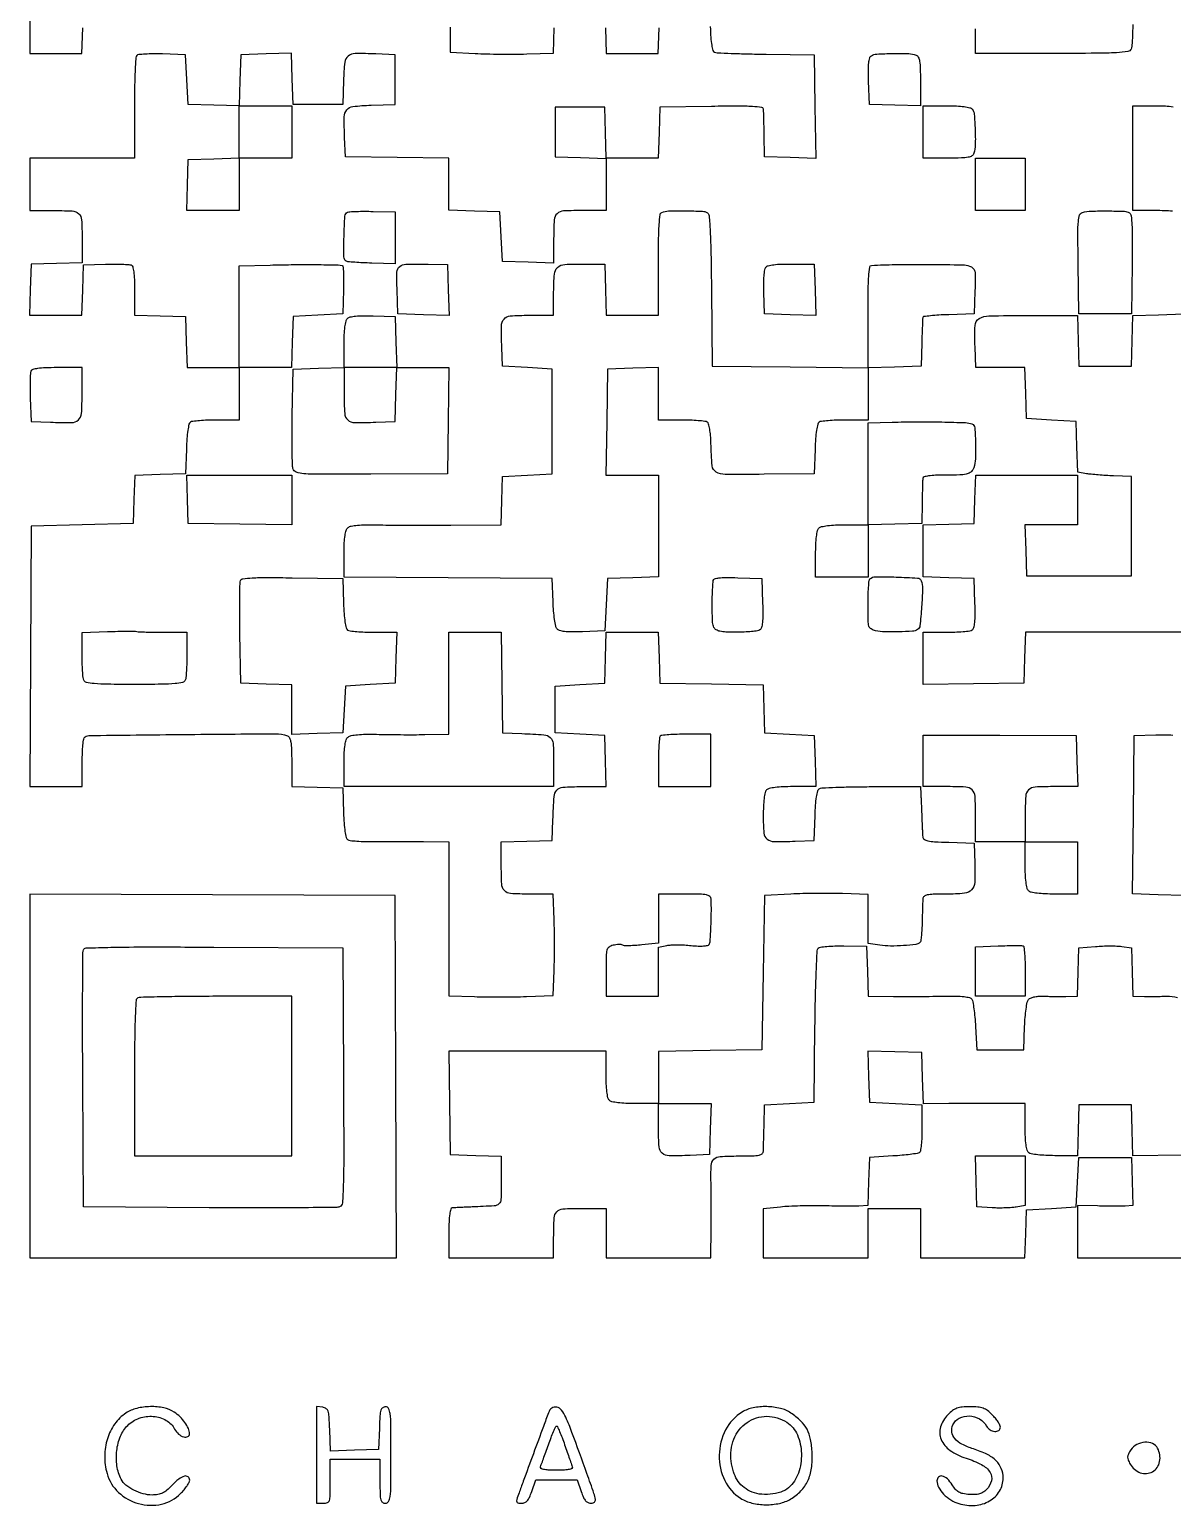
# Model space of a CAD drawing. Extents: x 156 to 936, y 100 to 969.
# Drawn here: x 156 to 570, y 100 to 636 of the extents above; entities that cross this region are included whole.
import ezdxf

# ---------------------------------------------------------------- set-up
doc = ezdxf.new("R2010")
doc.units = 0

msp = doc.modelspace()

# ---------------------------------------------------------------- linework, layer by layer
for points in [[(156, 646), (156, 627), (165.462474, 627), (174.924948, 627), (175.212474, 636.25)], [(364.787526, 636.25), (365.075052, 627), (374.5, 627), (383.924948, 627), (384.212474, 636.25)]]:
    msp.add_lwpolyline(points)
for points in [[(556, 637.474799, -0.007618), (555.955578, 634.55946, -0.009419), (555.821697, 631.846597, -0.008009), (555.630616, 629.581709, -0.066654), (555.393011, 628.581787, -0.273), (554.2442, 627.66906, -0.020733), (550.135087, 627.269618, -0.01238), (542.897163, 627.047441, -0.001482), (526.893011, 627), (499, 627), (499, 635.893011, 0.00673)], [(402.789612, 636.703415, 0.00889), (402.991507, 632.724046, 0.024629), (403.320638, 629.941112, 0.03055), (403.756325, 628.063859, 0.232893), (404.354668, 627.417396, 0.080768), (405.326629, 627.215079, 0.001615), (410.376965, 627.008876, 0.003793), (416.291389, 626.831442, 0.002533), (423.065056, 626.713981), (440.5, 626.5), (440.772204, 607.71218), (441.044409, 588.924361), (431.772204, 589.21218), (422.5, 589.5), (422.349641, 597.5, 0.000874), (422.284784, 600.656909, 0.001166), (422.21418, 603.523669, 0.000814), (422.145443, 605.927708, 0.01199), (422.099641, 606.772065, 0.357542), (421.463151, 607.435163, 0.016529), (418.124071, 607.723228, 0.014053), (412.774857, 607.856438, 0.002826), (403.25, 607.772065), (384.5, 607.5), (384.212474, 598.25), (383.924948, 589), (374.5, 589), (365.075052, 589), (364.787526, 598.25), (364.5, 607.5), (355.5, 607.5), (346.5, 607.5), (346.5, 598.5), (346.5, 589.5), (355.75, 589.212474), (365, 588.924948), (365, 579.462474), (365, 570), (357.081787, 570, 0.011435), (349.597657, 569.828811, 0.175657), (347.251172, 568.85465, 0.195156), (346.198903, 566.642834, 0.014649), (346, 559.855485), (346, 550.924948), (336.75, 551.212474), (327.5, 551.5), (327, 560.5), (326.5, 569.5), (317.25, 569.787526), (308, 570.075052), (308, 579.515461), (308, 588.955869), (289.25, 589.227935), (270.5, 589.5), (270.199088, 596.479083, -0.012477), (270.062458, 604.011209, -0.170867), (270.97509, 606.54849, -0.198326), (273.222155, 607.762911, -0.017722), (279.759315, 608.211203), (288.5, 608.5), (288.5, 617.5), (288.5, 626.5), (281.520917, 626.800912, 0.012477), (273.988791, 626.937542, 0.170867), (271.45151, 626.02491, 0.198326), (270.237089, 623.777845, 0.017722), (269.788797, 617.240685), (269.5, 608.5), (260.5, 608.5), (251.5, 608.5), (251.211984, 617.787023), (250.923969, 627.074046), (241.711984, 626.787023), (232.5, 626.5), (232.211984, 617.212977), (231.923969, 607.925954), (222.711984, 608.212977), (213.5, 608.5), (213, 617.5), (212.5, 626.5), (204.092979, 626.792979, 0.009965), (200.808838, 626.841934, 0.014292), (197.899759, 626.744134, 0.010057), (195.513427, 626.547291, 0.172425), (194.815278, 626.215278, 0.184345), (194.464602, 625.431704, 0.002682), (194.20156, 620.262247, 0.006947), (194.01005, 614.20032, 0.004478), (193.948685, 607.172298), (193.952773, 589), (174.976387, 589), (156, 589), (156, 579.5), (156, 570), (163.918213, 570, -0.011384), (171.397656, 569.829682, -0.174757), (173.745668, 568.860252, -0.195866), (174.79962, 566.658129, -0.014889), (175, 559.930537), (175, 551.075052), (165.75, 550.787526), (156.5, 550.5), (156.212474, 541.25), (155.924948, 532), (165.424948, 532), (174.924948, 532), (175.212474, 541.158635), (175.5, 550.317269), (183.5, 550.504901, -0.005575), (186.655301, 550.543711, -0.007464), (189.517188, 550.504273, -0.005401), (191.904268, 550.409911, -0.074525), (192.75, 550.239278, -0.243964), (193.332839, 549.606523, -0.033086), (193.701915, 547.782361, -0.025131), (193.932604, 545.017145, -0.008245), (194, 540.930537), (194, 532.075052), (203.25, 531.787526), (212.5, 531.5), (212.787526, 522.25), (213.075052, 513), (222.537526, 513), (232, 513), (232, 503.5), (232, 494), (223.75, 493.984687, 0.008591), (220.501991, 493.922842, 0.011595), (217.568616, 493.748365, 0.008743), (215.144238, 493.504907, 0.112618), (214.292098, 493.201688, 0.195149), (213.75425, 492.447011, 0.020215), (213.326695, 490.262875, 0.020298), (212.991711, 487.292364, 0.009786), (212.792098, 483.467001), (212.5, 474.5), (203.288393, 474.212982), (194.076786, 473.925964), (193.788393, 465.212982), (193.5, 456.5), (175, 456), (156.5, 455.5), (156.240208, 408.25), (155.980417, 361), (165.490208, 361), (175, 361), (175.015313, 369.25, -0.008229), (175.074722, 372.493581, -0.011221), (175.241942, 375.413192, -0.008228), (175.474744, 377.828008, -0.114884), (175.765313, 378.645972, -0.252456), (177.382126, 379.542137, -0.000391), (211.747753, 379.912015, -0.000873), (245.025423, 380.186072, -0.093495), (249.448471, 379.3814, -0.196438), (250.227394, 378.649413, -0.066548), (250.68939, 377.132384, -0.033811), (250.936533, 374.542006, -0.006881), (251, 369.930537), (251, 361.075052), (260.25, 360.787526), (269.5, 360.5), (269.792098, 351.532999, 0.009858), (269.991754, 347.71747, 0.020103), (270.327592, 344.736728, 0.019888), (270.755925, 342.535291, 0.190822), (271.292098, 341.766591, 0.119292), (272.152746, 341.455183, 0.008999), (274.642054, 341.226232, 0.012014), (277.656184, 341.076334, 0.008841), (281, 341.049645, -0.001416), (284.92069, 341.076575, -0.000778), (289.720313, 341.08848, -0.000775), (294.591128, 341.085429, -0.001241), (298.75, 341.066053), (308, 341), (308, 313.070969), (308, 285.141938), (317.25, 284.820969, 0.005697), (321.488828, 284.722223, 0.003236), (326.619428, 284.694391, 0.003231), (331.78865, 284.733212, 0.005326), (336.156564, 284.840788), (345.813128, 285.181576), (346.156564, 294.340788, 0.005727), (346.265268, 298.516648, 0.003338), (346.304831, 303.526669, 0.003337), (346.277464, 308.545321, 0.00564), (346.179031, 312.75), (345.858062, 322), (337.03602, 322, -0.014961), (330.33651, 322.200506, -0.195783), (328.138473, 323.252847, -0.174705), (327.170458, 325.596552, -0.011442), (327, 333.044262), (327, 340.924948), (336.25, 341.212474), (345.5, 341.5), (345.75303, 349, -0.00842), (346.176507, 357.367945, -0.161913), (347.149792, 359.746245, -0.20356), (349.28527, 360.803416, -0.014513), (356.056578, 361), (365.075052, 361), (364.787526, 370.25), (364.5, 379.5), (355.5, 380), (346.5, 380.5), (346.5, 389), (346.5, 397.5), (355.5, 398), (364.5, 398.5), (364.787526, 407.75), (365.075052, 417), (374.5, 417), (383.924948, 417), (384.212474, 407.75), (384.5, 398.5), (403.211387, 398.228077), (421.922774, 397.956153), (422.211387, 389.228077), (422.5, 380.5), (431.5, 380), (440.5, 379.5), (440.787526, 370.25), (441.075052, 361), (432.737526, 361, 0.01101), (429.190499, 360.921884, 0.020283), (426.315021, 360.678036, 0.021051), (424.141321, 360.311042, 0.145015), (423.2, 359.8, 0.144765), (422.689713, 358.86117, 0.021112), (422.322455, 356.697258, 0.020356), (422.078287, 353.838136, 0.011122), (422, 350.319052, 0.019851), (422.245842, 344.129415, 0.208391), (423.41302, 341.942745, 0.16774), (425.947407, 341.054179, 0.01198), (433.520917, 341.199088), (440.5, 341.5), (440.792098, 350.467001, -0.009786), (440.991711, 354.292364, -0.020298), (441.326695, 357.262875, -0.020215), (441.75425, 359.447011, -0.195149), (442.292098, 360.201688, -0.129255), (443.258788, 360.510353, -0.002676), (448.359241, 360.748365, -0.006075), (454.360319, 360.923221, -0.004029), (461.25, 360.984687), (479, 361), (479.150509, 358.25, -0.002283), (479.221867, 356.82714, -0.000713), (479.316114, 354.692187, -0.000713), (479.414579, 352.30739, -0.000787), (479.502918, 350, 0.001391), (479.591042, 347.768739, 0.00154), (479.688864, 345.612586, 0.001427), (479.783276, 343.772815, 0.007962), (479.852408, 342.787526, 0.221413), (480.37016, 341.88695, 0.101229), (481.641756, 341.332063, 0.039105), (484.120251, 341.004194, 0.005569), (489.25, 340.787526), (498.5, 340.5), (498.7363, 333.158659, -0.019332), (498.691704, 326.279559, -0.17652), (497.559177, 323.559894, -0.186738), (494.975556, 322.287719, -0.022085), (488.464816, 322, 0.005763), (483.678699, 321.944835, 0.044524), (481.455376, 321.694687, 0.123786), (480.344373, 321.161642, 0.204543), (479.877143, 320.25, 0.008838), (479.822244, 319.203559, 0.001261), (479.753027, 317.055868, 0.001434), (479.684826, 314.514369, 0.001223), (479.627143, 311.833805, -0.009236), (479.529377, 309.230824, -0.013198), (479.339132, 306.92745, -0.009086), (479.09755, 305.035051, -0.161355), (478.825222, 304.49236, -0.166175), (477.298973, 303.743, -0.014251), (472.905703, 303.308565, -0.019914), (468.203714, 303.166316, -0.034832), (464.32161, 303.47448), (460, 304.122546), (460, 312.992653), (460, 321.86276), (450.75, 322.18138, 0.007), (446.521873, 322.267784, 0.004027), (441.426563, 322.25953, 0.004022), (436.307538, 322.168824, 0.006705), (432, 322), (422.5, 321.5), (422, 293.5), (421.5, 265.5), (402.75, 265.227935), (384, 264.955869), (384, 255.477935), (384, 246), (375.7, 246, -0.011084), (372.171507, 246.07823, -0.020332), (369.306878, 246.322289, -0.021091), (367.139671, 246.689458, -0.144849), (366.2, 247.2, -0.144849), (365.689458, 248.139671, -0.021091), (365.322289, 250.306878, -0.020332), (365.07823, 253.171507, -0.011084), (365, 256.7), (365, 265), (336.477935, 265), (307.955869, 265), (308.227935, 246.25), (308.5, 227.5), (317.75, 227.212474), (327, 226.924948), (327, 217.962474, -0.007435), (326.899244, 211.186902, -0.204846), (326.167663, 209.60776, -0.170214), (324.477312, 208.901729, -0.004805), (316.5, 208.511733, 0.00136), (314.110966, 208.411432, 0.001703), (311.895312, 208.304809, 0.001368), (310.036514, 208.203912, 0.013266), (309.25, 208.13809, 0.300613), (308.65637, 207.644076, 0.039207), (308.288558, 205.95426, 0.026528), (308.063365, 203.244119, 0.007465), (308, 199), (308, 190), (327, 190), (346, 190), (346, 197.418213, -0.01257), (346.178205, 204.50542, -0.179949), (347.159562, 206.785965, -0.190034), (349.370658, 207.807402, -0.014293), (356.106989, 208), (365, 208), (365, 199), (365, 190), (384, 190), (403, 190), (403.112217, 200.75, 0.001736), (403.143863, 205.293161, 0.001509), (403.146125, 210.054607, 0.001518), (403.122087, 214.364557, 0.004466), (403.070066, 217.329512, -0.016972), (403.116806, 223.590176, -0.192478), (404.111084, 225.806452, -0.179652), (406.393138, 226.807192, -0.014441), (413.067388, 227, 0.005225), (418.166083, 227.053287, 0.042888), (420.475439, 227.30046, 0.125156), (421.604343, 227.833811, 0.2158), (422.052954, 228.75, 0.000721), (422.083895, 229.823683, 0.000087), (422.148235, 232.189063, 0.000103), (422.223627, 235.000094, 0.000085), (422.302954, 238), (422.5, 245.5), (431.5, 246), (440.5, 246.5), (440.766466, 273.966466, -0.003055), (440.93695, 284.748526, -0.005162), (441.228301, 293.781078, -0.00157), (441.580595, 301.482959, -0.186247), (441.976585, 302.376585, -0.163309), (442.717622, 302.745245, -0.011197), (445.078193, 303.019079, -0.015047), (447.965753, 303.201242, -0.010688), (451.210119, 303.238668), (459.5, 303.157097), (459.787526, 294.078548), (460.075052, 285), (469.287526, 284.906082, 0.002272), (473.476514, 284.882417, 0.001341), (478.479491, 284.890311, 0.001342), (483.475829, 284.925002, 0.002299), (487.642656, 284.984277, -0.00773), (492.030186, 284.999032, -0.025756), (494.905213, 284.815942, -0.037503), (496.786801, 284.45394, -0.185214), (497.642656, 283.828195, -0.100635), (498.003543, 282.904895, -0.008694), (498.39503, 280.393282, -0.011177), (498.745928, 277.352396, -0.008444), (499, 274), (499.5, 265.5), (508, 265.5), (516.5, 265.5), (516.793676, 273.950164, -0.011854), (516.988868, 277.286002, -0.015537), (517.333746, 280.318924, -0.013055), (517.76099, 282.801824, -0.124693), (518.219815, 283.764861, -0.119829), (518.944948, 284.304249, -0.043328), (520.174299, 284.704056, -0.037958), (521.714577, 284.939914, -0.028681), (523.426138, 284.97196, 0.004899), (525.290129, 284.918211, 0.002805), (527.540304, 284.888014, 0.002801), (529.803525, 284.883021, 0.004655), (531.711067, 284.907263), (535.922134, 285), (536.211067, 293.75), (536.5, 302.5), (542.5, 303, -0.0113), (545.053739, 303.154797, -0.009486), (547.765625, 303.20625, -0.009602), (550.245247, 303.158625, -0.025878), (552, 303), (555.5, 302.5), (555.788933, 293.75), (556.077866, 285), (560.288933, 284.903108, 0.005053), (562.177474, 284.878746, 0.003199), (564.379532, 284.886683, 0.003212), (566.542643, 284.922221, 0.005923), (568.300964, 284.983256, -0.09188), (572.183816, 284.449134, -0.238505)], [(308.5, 636.5), (308.5, 627.5), (317.5, 627, 0.007343), (321.645986, 626.830694, 0.004069), (326.709544, 626.73959, 0.004057), (331.840911, 626.730666, 0.006527), (336.213343, 626.815626), (345.926685, 627.131251), (346.213343, 636.315626)], [(570.450739, 569.736403, 0.012067), (567.502728, 569.919839, 0.009039), (564.25, 569.984687), (556, 570), (556, 589), (556, 608), (564.3, 608, -0.011084), (567.828493, 607.92177, -0.020332), (570.693122, 607.677711, -0.021091)], [(592.163156, 416.867776, 0.00008), (571.977106, 417.005164, 0.00133), (551.561096, 417.086546, 0.001358), (531.287526, 417.058364), (517.075052, 417), (516.787526, 407.75), (516.5, 398.5), (498.25, 398.267027), (480, 398.034054), (480, 407.517027), (480, 417), (488.25, 417.015313, 0.009158), (491.503986, 417.080961, 0.01219), (494.455895, 417.266784, 0.009524), (496.89348, 417.526866, 0.110447), (497.791346, 417.849883, 0.190691), (498.391596, 418.675579, 0.03736), (498.721257, 420.518036, 0.025891), (498.863419, 423.325344, 0.007874), (498.791346, 427.58457), (498.5, 436.5), (489.25, 436.787526), (480, 437.075052), (480, 446.5), (480, 455.924948), (489.25, 456.212474), (498.5, 456.5), (498.788933, 465.25), (499.077866, 474), (517.538933, 474), (536, 474), (536, 465), (536, 456), (526.462474, 456), (516.924948, 456), (517.212474, 446.75), (517.5, 437.5), (536.5, 437.5), (555.5, 437.5), (555.5, 455.5), (555.5, 473.5), (549, 473.745913, -0.005659), (546.275794, 473.879867, -0.005135), (543.465562, 474.078936, -0.005145), (540.954681, 474.308767, -0.016423), (539.287018, 474.534282), (536.074036, 475.076737), (535.787018, 484.288368), (535.5, 493.5), (526.5, 494), (517.5, 494.5), (517.212474, 503.75), (516.924948, 513), (508.041478, 513), (499.158008, 513), (498.829004, 520.578234, -0.021788), (498.830404, 528.292377, -0.252889), (500.328838, 530.797012, -0.130157), (503.824594, 531.792409, -0.004636), (517.916531, 531.923077), (535.925966, 531.923077), (536.212983, 522.711538), (536.5, 513.5), (546, 513.5), (555.5, 513.5), (555.787036, 522.712964), (556.074071, 531.925929), (565.287036, 532.212964), (574.5, 532.5)], [(574.5, 321.5), (565.234727, 321.787728), (555.969453, 322.075456), (556.234727, 350.787728), (556.5, 379.5), (564.344796, 379.793771, -0.01153), (567.735348, 379.842502, -0.021342), (570.485252, 379.701133, -0.023545)], [(574.287172, 227.276733), (556.074344, 227.053466), (555.787172, 236.276733), (555.5, 245.5), (546, 245.5), (536.5, 245.5), (536.213055, 236.293865), (535.926109, 227.08773), (527.740991, 227.105717, -0.011959), (524.512904, 227.190037, -0.015865), (521.584857, 227.429969, -0.013184), (519.188371, 227.767333, -0.132391), (518.277936, 228.184296, -0.158604), (517.705105, 229.090942, -0.028586), (517.319786, 231.075856, -0.02362), (517.075342, 233.867134, -0.01003), (517, 237.622445), (517, 246), (507.75, 246.063971, 0.001581), (503.54176, 246.079765, 0.000931), (498.511248, 246.073371, 0.000931), (493.484377, 246.048265, 0.001591), (489.288291, 246.006139), (480.076582, 245.884336), (479.788291, 255.192168), (479.5, 264.5), (469.711989, 264.78667), (459.923978, 265.073341), (460.211989, 255.78667), (460.5, 246.5), (469.986528, 246), (479.473057, 245.5), (479.552686, 237.195396, -0.010869), (479.511681, 233.820444, -0.018825), (479.311237, 231.023081, -0.015983), (479.003751, 228.858992, -0.207853), (478.566158, 228.195396, -0.107274), (477.789771, 227.899415, -0.006543), (475.316309, 227.557398, -0.00951), (472.333667, 227.24217, -0.00688), (469, 227), (460.5, 226.5), (460.211067, 217.75), (459.922134, 209), (456.711067, 208.840052, -0.01145), (454.898069, 208.791322, -0.002272), (451.652626, 208.793176, -0.002405), (447.872551, 208.830697, -0.002236), (444, 208.905083, 0.00707), (439.905184, 208.94414, 0.005509), (435.454687, 208.874617, 0.005573), (431.308611, 208.717889, 0.013463), (428.25, 208.485438), (422, 207.840812), (422, 198.920406), (422, 190), (441, 190), (460, 190), (460, 199), (460, 208), (469.5, 208), (479, 208), (479, 199), (479, 190), (497.961067, 190), (516.922134, 190), (517.211067, 198.75), (517.5, 207.5), (526.5, 208), (535.5, 208.5), (536, 217.5), (536.5, 226.5), (546, 226.5), (555.5, 226.5), (555.788933, 217.75), (556.077866, 209), (553.288933, 208.844005, -0.011673), (551.759812, 208.794244, -0.002714), (549.189562, 208.784587, -0.002799), (546.230203, 208.806102, -0.00274), (543.25, 208.860787), (536, 209.033563), (536, 199.516782), (536, 190), (555.5, 190), (575, 190)]]:
    msp.add_lwpolyline(points, format="xyb")
for points in [[(477.418213, 626.393011, -0.192751), (478.217512, 625.652499, -0.069706), (478.688728, 624.148072, -0.034414), (478.937123, 621.556376, -0.006687), (479, 616.855485), (479, 607.924948), (469.75, 608.212474), (460.5, 608.5), (460.206902, 616.914347, -0.008519), (460.135766, 620.914541, -0.027159), (460.278749, 623.5815, -0.039341), (460.610638, 625.340297, -0.187221), (461.206902, 626.149034, -0.129339), (463.163368, 626.771604, -0.008945), (469.001062, 626.963962, -0.011036), (474.770951, 626.923441, -0.084529)], [(497.795521, 606.746382, -0.154433), (498.525282, 604.952092, -0.010513), (498.852737, 599.390475, -0.014641), (498.899681, 593.870123, -0.069087), (498.400216, 590.75, -0.180037), (497.703331, 589.838873, -0.094988), (496.358688, 589.313951, -0.039762), (493.900913, 589.059164, -0.005954), (488.932612, 589), (480, 589), (480, 598.5), (480, 608), (488.377555, 608, -0.010166), (492.089088, 607.924528, -0.022921), (494.89125, 607.681542, -0.026738), (496.905015, 607.30303, -0.161075)], [(288.5, 560.095459), (288.5, 550.690918), (280.042842, 550.914473, -0.005158), (276.744936, 551.035706, -0.007482), (273.837076, 551.216297, -0.004191), (271.397969, 551.425034, -0.115464), (270.792842, 551.628031, -0.257767), (269.914912, 553.187766, -0.008476), (269.980264, 560.588955, -0.00812), (270.292037, 568.004207, -0.286447), (271.25, 569.356866, -0.08407), (272.100026, 569.554893, -0.00628), (274.482813, 569.670739, -0.008556), (277.344709, 569.724863, -0.006392), (280.5, 569.690199), (288.5, 569.5)], [(401.733562, 569.185829, -0.235636), (402.382713, 568.107958, -0.006542), (402.7535, 562.511792, -0.00868), (403.045785, 554.332045, -0.002163), (403.233562, 540.951142), (403.5, 513.5), (431.75, 513.234427), (460, 512.968853), (460, 531.484427, -0.003023), (460.055672, 540.693006, -0.013761), (460.267905, 546.047976, -0.01482), (460.599832, 549.467257, -0.360379), (461.25, 550.076122, -0.012082), (469.881396, 550.392696, -0.004577), (481.944371, 550.433042, -0.001725), (494.385143, 550.317845, -0.085963), (496.790593, 549.869645, -0.10048), (498.065941, 549.077142, -0.150726), (498.707115, 547.945007, -0.057546), (498.916186, 545.884866, -0.005335), (498.790593, 540.759317), (498.5, 532.5), (489.25, 532.212474, 0.007166), (485.694067, 532.050905, 0.011603), (482.677373, 531.80012, 0.005394), (480.176612, 531.506356, 0.324491), (479.864463, 531.212474, 0.03624), (479.803634, 530.688345, 0.000851), (479.701097, 528.212414, 0.001878), (479.59672, 525.308727, 0.001273), (479.498655, 522), (479.268384, 513.5), (469.634192, 513.213788), (460, 512.927576), (460, 503.463788), (460, 494), (451.75, 493.984687, 0.008591), (448.501991, 493.922842, 0.011595), (445.568616, 493.748365, 0.008743), (443.144238, 493.504907, 0.112618), (442.292098, 493.201688, 0.195149), (441.75425, 492.447011, 0.020215), (441.326695, 490.262875, 0.020298), (440.991711, 487.292364, 0.009786), (440.792098, 483.467001), (440.5, 474.5), (422.34731, 474.294218, -0.003729), (408.141541, 474.239135, -0.131142), (404.966161, 475.098754, -0.24393), (403.501182, 477.398934, -0.016178), (403.046305, 485.4782, 0.013875), (402.898142, 488.344874, 0.023562), (402.595188, 490.726943, 0.023466), (402.189668, 492.535794, 0.186361), (401.689782, 493.212887, 0.113098), (400.847717, 493.511803, 0.008572), (398.426061, 493.751654, 0.011463), (395.496713, 493.923668, 0.008468), (392.25, 493.984687), (384, 494), (384, 503.537526), (384, 513.075052), (374.75, 512.787526), (365.5, 512.5), (365.228407, 493.25), (364.956814, 474), (374.478407, 474), (384, 474), (384, 455.537526), (384, 437.075052), (374.75, 436.787526), (365.5, 436.5), (365, 427), (364.5, 417.5), (356.42263, 417.189531, -0.009144), (352.524943, 417.111062, -0.028854), (349.916587, 417.256894, -0.04328), (348.170752, 417.610883, -0.148966), (347.216306, 418.239367, -0.124816), (346.758844, 419.200144, -0.013006), (346.332715, 421.682318, -0.015501), (345.988609, 424.714301, -0.011818), (345.793676, 428.049836), (345.5, 436.5), (307.75, 436.762025), (270, 437.02405), (270, 445.38958, -0.009139), (270.074231, 449.450425, -0.029014), (270.33064, 452.153745, -0.043905), (270.773513, 453.960894, -0.13837), (271.47458, 454.978903, -0.125079), (272.589189, 455.508902, -0.024523), (274.802749, 455.834299, -0.020936), (277.814653, 456.000288, -0.00977), (281.72458, 455.975462, 0.004257), (286.301131, 455.895935, 0.001277), (293.271721, 455.851957, 0.00128), (301.095254, 455.8426, 0.001387), (308.711067, 455.874114), (326.922134, 456), (327.211067, 464.75), (327.5, 473.5), (336.5, 474), (345.5, 474.5), (345.5, 493.5), (345.5, 512.5), (336.5, 513), (327.5, 513.5), (327.199088, 520.479083, -0.012322), (327.058134, 528.11956, -0.176722), (327.990719, 530.627338, -0.202101), (330.267676, 531.772817, -0.01682), (337.019052, 532), (346, 532), (346, 540.464816, -0.019511), (346.252753, 546.93965, -0.189456), (347.430807, 549.362878, -0.174504), (349.993937, 550.441377, -0.016058), (357, 550.586028), (364.5, 550.5), (364.787526, 541.25), (365.075052, 532), (374.537526, 532), (384, 532), (384, 550.416667, -0.003225), (384.058235, 559.445548, -0.013268), (384.273815, 564.90961, -0.013551), (384.609035, 568.501049, -0.273289), (385.25, 569.337719, -0.089856), (387.67682, 569.840525, -0.00857), (393.751496, 569.888671, -0.00684), (399.92646, 569.747275, -0.133107)], [(554.773792, 569.160966, -0.225497), (555.420432, 568.133477, -0.016205), (555.716418, 564.689515, -0.013907), (555.852313, 559.364497, -0.003244), (555.773792, 550.426279), (555.5, 532.5), (546, 532.5), (536.5, 532.5), (536.227741, 550.672389, -0.002069), (536.109077, 561.615075, -0.021761), (536.273778, 566.087522, -0.060078), (536.739465, 568.380856, -0.254182), (537.727741, 569.306388, -0.055329), (540.961874, 569.776196, -0.010561), (546.911333, 569.851101, -0.00691), (552.987138, 569.715284, -0.133112)], [(269.288933, 550.099671, -0.35336), (269.59502, 549.781342, -0.007507), (269.761243, 547.458966, -0.013884), (269.8429, 544.611851, -0.008479), (269.788933, 541.25), (269.5, 532.5), (260.5, 532), (251.5, 531.5), (251.212474, 522.25), (250.924948, 513), (241.462474, 513), (232, 513), (232, 531.467249), (232, 549.934498), (243.25, 550.233267, -0.004403), (250.80601, 550.367363, -0.003517), (258.95176, 550.382874, -0.00251), (266.336699, 550.307913, -0.027632)], [(307.788029, 541.181566), (308.076058, 531.923942), (298.788029, 532.211971), (289.5, 532.5), (289.212154, 541.17549, -0.014509), (289.185103, 547.690531, -0.216612), (290.154072, 549.688816, -0.170145), (292.411435, 550.527191, -0.008326), (300.5, 550.542508), (307.5, 550.43919)], [(440.788029, 541.209645), (441.076058, 531.923942), (431.788029, 532.211971), (422.5, 532.5), (422.206229, 540.344796, -0.012396), (422.166653, 543.475717, -0.017259), (422.297391, 546.275289, -0.014979), (422.550317, 548.541717, -0.138789), (422.945777, 549.434665, -0.161935), (423.831409, 549.986203, -0.028129), (425.797457, 550.343278, -0.02353), (428.552452, 550.554075, -0.010119), (432.239547, 550.587542), (440.5, 550.495348)], [(288.787526, 522.25), (289.075052, 513), (298.559119, 513), (308.043186, 513), (307.771593, 493.75), (307.5, 474.5), (279.742422, 474.356104, -0.001004), (261.35453, 474.297696, -0.017942), (255.444862, 474.502909, -0.065693), (252.620822, 475.080632, -0.254413), (251.457245, 476.356104, -0.054565), (251.25845, 477.850205, -0.002648), (251.1684, 482.86398, -0.004285), (251.143972, 488.831596, -0.003074), (251.214823, 495.5), (251.5, 512.5), (260.75, 512.787526), (270, 513.075052), (270, 521.337526, -0.010943), (270.078313, 524.915335, -0.021424), (270.324833, 527.754458, -0.023558), (270.702023, 529.868507, -0.141362), (271.236619, 530.836619, -0.141627), (272.215618, 531.376564, -0.030081), (274.156875, 531.694801, -0.024175), (276.863904, 531.841129, -0.010354), (280.486619, 531.786619), (288.5, 531.5)], [(156.425484, 511.666411, 0.080166), (156.236697, 510.764851, 0.006003), (156.150171, 508.252242, 0.008183), (156.131923, 505.23728, 0.006125), (156.206869, 501.916411), (156.5, 493.5), (163.479083, 493.199088, 0.012592), (171.160839, 493.061514, 0.182794), (173.653143, 494.024951, 0.197528), (174.784382, 496.365033, 0.015066), (175, 503.519052), (175, 513), (165.968615, 513, 0.007617), (161.629722, 512.933896, 0.027101), (158.860688, 512.698919, 0.040888), (157.107171, 512.305742, 0.229424)], [(270, 503.519052, 0.014828), (270.212238, 496.363791, 0.197682), (271.333562, 494.040328, 0.182685), (273.807671, 493.082303, 0.012352), (281.5, 493.210375), (288.5, 493.5), (288.786212, 503.25), (289.072424, 513), (279.536212, 513), (270, 513)], [(497.658952, 492.577378, -0.289237), (498.727899, 491.145505, -0.014951), (499.018808, 485.124077, -0.020986), (498.87728, 479.125742, -0.106864), (497.964816, 475.934259, -0.125133), (497.034129, 474.915742, -0.095437), (495.632503, 474.3377, -0.043519), (493.241493, 474.064235, -0.006724), (488.464816, 474, 0.008077), (484.494947, 473.935868, 0.02805), (481.938839, 473.709338, 0.042242), (480.348671, 473.338836, 0.297425), (479.873218, 472.75, 0.016891), (479.81776, 471.927217, 0.00124), (479.747483, 469.664062, 0.001727), (479.679662, 466.963729, 0.001307), (479.623218, 464), (479.5, 456.5), (469.75, 456.213788), (460, 455.927576), (460, 446.463788), (460, 437), (450.5, 437), (441, 437), (441, 445.3, -0.011084), (441.07823, 448.828493, -0.020332), (441.322289, 451.693122, -0.021091), (441.689458, 453.860329, -0.144849), (442.2, 454.8, -0.144849), (443.139671, 455.310542, -0.021091), (445.306878, 455.677711, -0.020332), (448.171507, 455.92177, -0.011084), (451.7, 456), (460, 456), (460, 474.461067), (460, 492.922134), (468.75, 493.211067, -0.007484), (477.503092, 493.368994, -0.006247), (486.801423, 493.281379, -0.0032), (495.393078, 493.038021, -0.083113)], [(269.792098, 427.532999, 0.009786), (269.991711, 423.707636, 0.020298), (270.326695, 420.737125, 0.020215), (270.75425, 418.552989, 0.195149), (271.292098, 417.798312, 0.112754), (272.145057, 417.495059, 0.00869), (274.579639, 417.251635, 0.011554), (277.525136, 417.077155, 0.008553), (280.787526, 417.015313), (289.075052, 417), (288.787526, 407.75), (288.5, 398.5), (279.5, 398), (270.5, 397.5), (270, 389), (269.5, 380.5), (260.25, 380.212474), (251, 379.924948), (251, 388.924948), (251, 397.924948), (241.75, 398.212474), (232.5, 398.5), (232.226045, 416.466382, -0.002704), (232.157375, 423.44598, -0.004056), (232.179809, 429.538854, -0.00172), (232.259087, 434.742579, -0.087153), (232.45335, 435.739028, -0.27603), (233.318001, 436.418078, -0.018025), (236.620509, 436.719594, -0.014517), (241.894181, 436.856573, -0.002964), (251.227305, 436.772646), (269.5, 436.5)], [(421.791346, 427.58457, -0.007874), (421.863419, 423.325344, -0.025891), (421.721257, 420.518036, -0.03736), (421.391596, 418.675579, -0.190691), (420.791346, 417.849883, -0.106036), (419.920296, 417.527909, -0.011245), (417.759981, 417.266784, -0.01348), (415.142518, 417.081049, -0.01044), (412.285184, 417.015313, -0.009279), (408.470311, 417.078019, -0.043705), (406.298006, 417.345134, -0.083734), (404.968111, 417.871358, -0.134798), (404.134755, 418.75, -0.110222), (403.644876, 420.510381, -0.009213), (403.485762, 425.268023, -0.012854), (403.543104, 430.626928, -0.014292), (403.879043, 435.788933, -0.297794), (404.366635, 436.401316, -0.051858), (405.882261, 436.733684, -0.029391), (408.451304, 436.871231, -0.006933), (412.75, 436.788933), (421.5, 436.5)], [(479.278731, 435.716021, -0.098938), (479.771328, 432.832071, -0.011247), (479.435489, 426.19453, -0.007109), (478.837139, 419.355316, -0.23302), (477.98148, 417.988554, -0.121072), (476.109006, 417.383368, -0.010991), (471.167693, 417.137812, -0.015), (466.150033, 417.149472, -0.044956), (462.75, 417.566943, -0.07828), (461.123374, 418.19461, -0.19235), (460.345442, 419.184173, -0.067399), (460.049158, 421.123851, -0.004246), (460, 426.912789, -0.007102), (460.048337, 430.315517, -0.010561), (460.195833, 433.291048, -0.005959), (460.400868, 435.768656, -0.174467), (460.666667, 436.333333, -0.198652), (462.631398, 437.148306, -0.00854), (470.265375, 437.025568, -0.007088), (477.992633, 436.659554, -0.293758)], [(204.581787, 417), (213, 417), (213, 409.081787, -0.006883), (212.956705, 405.936708, -0.008746), (212.826033, 403.036198, -0.007109), (212.640185, 400.618819, -0.068975), (212.40777, 399.620249, -0.250827), (211.434103, 398.778475, -0.034443), (208.69114, 398.356891, -0.018268), (203.859217, 398.129078, -0.002645), (194, 398.076923, -0.002645), (184.140783, 398.129078, -0.018268), (179.30886, 398.356891, -0.034443), (176.565897, 398.778475, -0.250827), (175.59223, 399.620249, -0.068872), (175.359842, 400.61778, -0.007149), (175.173967, 403.025175, -0.008776), (175.043297, 405.913559, -0.006915), (175, 409.044262), (175, 416.924948), (184.25, 417.245847, -0.003295), (187.890207, 417.348119, -0.004488), (191.174025, 417.389241, -0.003001), (193.926618, 417.382479, -0.05034), (194.831787, 417.283373, 0.04224), (195.721129, 417.171424, 0.002933), (198.245212, 417.083241, 0.004153), (201.260343, 417.020667, 0.003111)], [(327.227441, 398.75), (327.5, 380.5), (334.5, 380.245668, -0.009074), (342.47539, 379.810854, -0.165509), (344.785755, 378.832254, -0.199016), (345.810651, 376.706186, -0.014075), (346, 369.980948), (346, 361), (308, 361), (270, 361), (270, 369.377555, -0.009118), (270.074186, 373.44514, -0.028987), (270.330524, 376.151611, -0.043883), (270.773344, 377.96035, -0.13844), (271.47458, 378.978903, -0.125079), (272.589189, 379.508902, -0.024523), (274.802749, 379.834299, -0.020936), (277.814653, 380.000288, -0.00977), (281.72458, 379.975462, 0.003165), (285.717686, 379.89735, 0.001862), (290.492533, 379.851957, 0.001862), (295.264977, 379.842131, 0.00318), (299.25, 379.874114), (308, 380), (308, 398.5), (308, 417), (317.477441, 417), (326.954883, 417)], [(384.666667, 379.333333, 0.174709), (384.400808, 378.76784, 0.005871), (384.195833, 376.267708, 0.010477), (384.048334, 373.266524, 0.007039), (384, 369.833333), (384, 361), (393.5, 361), (403, 361), (403, 370.5), (403, 380), (394.166667, 380, 0.007039), (390.733476, 379.951666, 0.010477), (387.732292, 379.804167, 0.005871), (385.23216, 379.599192, 0.174709)], [(535.787526, 370.25), (536.075052, 361), (528.119313, 361, 0.011676), (520.578687, 360.823888, 0.180709), (518.23551, 359.821417, 0.191194), (517.190859, 357.550484, 0.01333), (517, 350.393011), (517, 341), (526.5, 341), (536, 341), (536, 331.5), (536, 322), (527.7, 322, -0.011084), (524.171507, 322.07823, -0.020332), (521.306878, 322.322289, -0.021091), (519.139671, 322.689458, -0.144849), (518.2, 323.2, -0.144849), (517.689458, 324.139671, -0.021091), (517.322289, 326.306878, -0.020332), (517.07823, 329.171507, -0.011084), (517, 332.7), (517, 341), (508, 341), (499, 341), (499, 350.393011, 0.013298), (498.809647, 357.54893, 0.19079), (497.767356, 359.820169, 0.18106), (495.429085, 360.823337, 0.011759), (487.918213, 361), (480, 361), (480, 370.358808), (480, 379.717617), (507.75, 379.608808), (535.5, 379.5)], [(384, 313.129166), (384, 304.258333), (377.987198, 303.578061, -0.010471), (375.615545, 303.359928, -0.014151), (373.464176, 303.268494, -0.011116), (371.687661, 303.282809, -0.131573), (371.033187, 303.47949, 0.111699), (370.502463, 303.661927, 0.031274), (369.620573, 303.702608, 0.029887), (368.589727, 303.623918, 0.027497), (367.545989, 303.422186, 0.093362), (366.076799, 302.744666, 0.174612), (365.339551, 301.682562, 0.060899), (365.050875, 299.625064, 0.004437), (365, 293.891592), (365, 285), (374.5, 285), (384, 285), (384, 293.875), (384, 302.75), (387.031747, 303.356349, -0.037057), (388.589639, 303.549442, -0.012395), (390.885516, 303.605582, -0.012258), (393.439143, 303.542098, -0.013694), (395.893611, 303.353331, 0.014336), (398.360884, 303.166768, 0.028104), (400.330028, 303.185265, 0.031712), (401.776507, 303.372886, 0.209181), (402.362946, 303.778243, 0.123984), (402.759491, 305.029666, 0.003986), (403.038055, 310.362861, 0.008546), (403.185731, 315.806605, 0.015596), (403.091694, 320.25, 0.221226), (402.603146, 321.170831, 0.11731), (401.395397, 321.701534, 0.040299), (398.943471, 321.947323, 0.004838), (393.5, 322), (384, 322)], [(269.759817, 255.860756, -0.000764), (269.87272, 227.927169, -0.00799), (269.718396, 216.469094, -0.011301), (269.378632, 209.947145, -0.290193), (268.367296, 208.58745, -0.089452), (267.032792, 208.333595, -0.000479), (253.803136, 208.219928, -0.002086), (238.709184, 208.167691, -0.00132), (221.107479, 208.226694), (175.5, 208.5), (175.239372, 254.5, -0.000997), (175.174287, 272.225103, -0.001596), (175.197198, 287.357597, -0.000282), (175.267665, 300.72814, -0.090314), (175.461789, 301.759906, -0.301449), (176.45055, 302.464468, -0.003096), (185.402033, 302.70934, -0.005599), (198.68089, 302.841585, -0.001079), (222.722417, 302.759906), (269.5, 302.5)], [(517, 293.940983), (517, 285), (508, 285), (499, 285), (499, 293.959558), (499, 302.919115), (507.25, 303.209558, -0.003781), (510.46554, 303.298422, -0.005533), (513.296875, 303.323909, -0.002827), (515.691447, 303.305428, -0.094645), (516.25, 303.190983, -0.275007), (516.549995, 302.790758, -0.006393), (516.779688, 300.346326, -0.012377), (516.94584, 297.390443, -0.00785)], [(195.25, 284.337719, 0.286605), (194.579791, 283.416621, 0.006896), (194.265434, 277.906228, 0.008864), (194.055066, 269.647433, 0.001935), (194, 255.416667), (194, 227), (222.5, 227), (251, 227), (251, 256), (251, 285), (223.75, 284.921053, 0.001717), (213.21496, 284.854351, 0.002675), (204.1375, 284.717133, 0.000767), (196.247198, 284.543529, 0.090243)], [(402.787526, 236.75), (402.5, 227.5), (395.520917, 227.199088, -0.012322), (387.88044, 227.058134, -0.176722), (385.372662, 227.990719, -0.202101), (384.227183, 230.267676, -0.01682), (384, 237.019052), (384, 246), (393.537526, 246), (403.075052, 246)], [(517, 218.045313), (517, 209.090626), (513.75, 208.482682, -0.027401), (512.124346, 208.269925, -0.010403), (509.839062, 208.145157, -0.010267), (507.343963, 208.112208, -0.012364), (505, 208.187369), (499.5, 208.5), (499.212474, 217.75), (498.924948, 227), (507.962474, 227), (517, 227)], [(190.897883, 133.741929, 0.09188), (186.815495, 129.785088, 0.078684), (184.150246, 124.415409, 0.07453), (183.181117, 118.208891, 0.069369), (184.030851, 111.828699, 0.137374), (188.185294, 104.95985, 0.122298), (195.48312, 100.873818, 0.123388), (203.791874, 100.695269, 0.141266), (210.726097, 104.526097, 0.022387), (211.97935, 105.896896, 0.026099), (213.038291, 107.308291, 0.026454), (213.795922, 108.576241, 0.122026), (214, 109.4, 0.23501), (213.403002, 110.600003, 0.237998), (212.091163, 110.839, 0.09698), (210.016436, 109.757692, 0.035229), (207.564771, 107.5, -0.025117), (205.699001, 105.710851, -0.065398), (204.149784, 104.687856, -0.074023), (202.507252, 104.170359, -0.039621), (200.381923, 104.003738, -0.068073), (197.154934, 104.448288, -0.049517), (193.774895, 105.766232, -0.05115), (190.891038, 107.626715, -0.105028), (189.195447, 109.696489, -0.083127), (187.627244, 114.572184, -0.066159), (187.554238, 120.107079, -0.067833), (188.910594, 125.323269, -0.09921), (191.53336, 129.260633, -0.113957), (195.734527, 131.885569, -0.10331), (200.819419, 132.527809, -0.109894), (205.487445, 131.088101, -0.144869), (208.556065, 127.891583, 0.094241), (209.950892, 126.113447, 0.106149), (211.847943, 125.06179, 0.191052), (213.324356, 125.184424, 0.292626), (213.964565, 126.25, 0.100369), (213.529078, 128.123336, 0.047083), (212.281866, 130.288688, 0.044254), (210.501624, 132.380424, 0.048639), (208.432574, 134.053655, 0.095632), (204.659785, 135.613906, 0.054862), (199.74001, 136.067004, 0.054485), (194.785117, 135.436151, 0.087985)], [(260, 118.569551), (260, 101), (262.5, 101, 0.093656), (263.948613, 101.273745, 0.227396), (264.671875, 102.05, 0.071364), (264.953338, 103.789706, 0.004478), (265, 109), (265, 117), (274, 117), (283, 117), (283, 109, 0.005351), (283.051385, 104.198839, 0.055952), (283.3125, 102.25, 0.176663), (283.921799, 101.349175, 0.157888), (285, 101, 0.267644), (286.131287, 101.652291, 0.103099), (286.721429, 103.4375, 0.026629), (286.959338, 107.362042, 0.001825), (287, 118.5, 0.00187), (286.958715, 129.538885, 0.025991), (286.722029, 133.515504, 0.097008), (286.146947, 135.343277, 0.274756), (285.042064, 136, 0.164207), (283.991022, 135.645258, 0.160667), (283.35859, 134.723145, 0.055115), (283.018137, 132.768376, 0.006162), (282.792064, 128.25), (282.5, 120.5), (273.792754, 120.211691), (265.085508, 119.923381), (264.792754, 127.711691, 0.006037), (264.558568, 132.424991, 0.06062), (264.201008, 134.359062, 0.164508), (263.497112, 135.324483, 0.118963), (262.25, 135.819551), (260, 136.139102)], [(344.130496, 133.81934, 0.001573), (342.302244, 128.913851, 0.000231), (338.636493, 118.968517, 0.000205), (334.959726, 108.966389, 0.002025), (333.4311, 104.75, 0.008186), (332.616156, 102.350325, 0.137117), (332.584157, 101.519131, 0.300971), (333.022305, 101.109275, 0.041862), (334.325193, 101, 0.098876), (335.488528, 101.232322, 0.115382), (336.40111, 101.889306, 0.074554), (337.194102, 103.13127, 0.02165), (338.030834, 105.25), (339.5, 109.5), (347, 109.5), (354.5, 109.5), (355.969166, 105.25, 0.021586), (356.808031, 103.125065, 0.075108), (357.60118, 101.885163, 0.116196), (358.516594, 101.231067, 0.097573), (359.689393, 101, 0.179318), (360.800747, 101.411813, 0.258164), (361.158184, 102.373735, 0.046742), (360.60509, 104.60545, 0.00231), (358.06995, 111.75, 0.001409), (352.627017, 126.734683, 0.01862), (350.397124, 132.183207, 0.05546), (348.822531, 134.830932, 0.196529), (347.156156, 135.81934, 0.07219), (346.132694, 135.822536, 0.111223), (345.308316, 135.509842, 0.102544), (344.652819, 134.850329, 0.054573)], [(414.388562, 134.095225, 0.137733), (408.343679, 127.599606, 0.114863), (406.030911, 118.427495, 0.116368), (408.015081, 109.271847, 0.144011), (413.816527, 102.804376, 0.079665), (417.913944, 101.098131, 0.055766), (422.886024, 100.477558, 0.055776), (427.871229, 100.971125, 0.079787), (432.007535, 102.572392, 0.071016), (435.645245, 105.456693, 0.08088), (438.142894, 109.129499, 0.073653), (439.498615, 113.693338, 0.047378), (439.75863, 119.218033, 0.035447), (439.167073, 124.185849, 0.075259), (437.880021, 127.828705, 0.07886), (435.617975, 130.821339, 0.042168), (432.010169, 133.75, 0.090908), (428.210017, 135.43005, 0.053892), (423.28071, 136.060805, 0.053763), (418.311532, 135.623212, 0.088309)], [(488.923077, 133.076923, 0.123622), (486.292442, 128.682412, 0.174868), (486.531069, 124.169427, 0.142633), (489.771634, 120.18185, 0.075056), (495.554338, 117.351349, -0.043841), (501.192106, 115.014197, -0.129526), (504.267994, 112.215592, -0.209756), (504.768896, 109.139673, -0.134123), (502.945181, 105.945181, -0.056234), (501.733417, 104.979127, -0.071904), (500.429758, 104.401417, -0.059918), (498.83564, 104.154152, -0.026746), (496.708847, 104.195181, -0.029494), (494.442877, 104.495435, -0.081564), (492.938041, 105.05068, -0.087037), (491.745942, 106.034325, -0.036823), (490.513666, 107.71148, 0.061947), (488.779923, 109.838919, 0.128357), (486.920872, 110.873813, 0.259966), (485.593285, 110.52628, 0.204296), (485, 109.134859, 0.127823), (485.607675, 106.796683, 0.064939), (487.430568, 104.339289, 0.060176), (490.030054, 102.225719, 0.067944), (492.957187, 100.894681, 0.090854), (498.857088, 100.243744, 0.113873), (504.104681, 101.85607, 0.128349), (507.688763, 105.402848, 0.134637), (509, 110.184113, 0.096209), (508.335282, 113.606702, 0.103508), (506.443987, 116.431805, 0.080475), (503.14213, 118.759139, 0.03702), (498.240516, 120.713317, -0.041476), (494.069672, 122.419325, -0.098729), (491.451784, 124.484823, -0.145422), (490.402868, 126.851651, -0.139869), (490.794099, 129.447441, -0.169324), (493.11288, 131.87253, -0.128403), (496.732907, 132.670378, -0.120719), (500.456231, 131.604741, -0.141016), (503.012265, 128.977082, 0.12632), (504.246231, 127.632988, 0.124823), (505.980594, 127.041989, 0.174689), (507.403226, 127.429335, 0.244472), (508, 128.576923, 0.115959), (507.812648, 129.373898, 0.028583), (507.141346, 130.549279, 0.027718), (506.195777, 131.842082, 0.024625), (505.076923, 133.076923, 0.034195), (503.312711, 134.615022, 0.0755), (501.746639, 135.466418, 0.065802), (499.864647, 135.879026, 0.021106), (497, 136, 0.021106), (494.135353, 135.879026, 0.065802), (492.253361, 135.466418, 0.0755), (490.687289, 134.615022, 0.034195)], [(349.97809, 122.25, 0.000112), (350.909719, 119.573636, 0.000144), (351.766747, 117.115625, 0.000109), (352.486264, 115.055356, 0.001267), (352.77001, 114.25, -0.333393), (352.590639, 113.674895, -0.103243), (351.709664, 113.282428, -0.043297), (349.962067, 113.059636, -0.010066), (347, 113, -0.010028), (344.035153, 113.059469, -0.043418), (342.290441, 113.282055, -0.104405), (341.415036, 113.674804, -0.333849), (341.239258, 114.25, 0.001342), (341.528838, 115.055384, 0.000115), (342.262832, 117.115625, 0.000152), (343.137054, 119.573636, 0.000118), (344.087305, 122.25, -0.007071), (345.046733, 124.837524, -0.011286), (345.947255, 127.017188, -0.00527), (346.758543, 128.810232, -0.291715), (347.056126, 129, -0.293254), (347.352527, 128.809802, -0.005311), (348.151233, 127.017188, -0.011342), (349.036623, 124.837532, -0.007102)], [(430.560046, 130.368699, -0.148136), (434.371207, 125.812804, -0.094389), (435.851675, 119.009581, -0.091411), (434.737433, 111.937183, -0.126809), (431.178596, 106.631737, -0.104516), (428.413155, 105.050559, -0.056073), (424.542266, 104.269541, -0.05519), (420.493229, 104.363507, -0.086157), (417.175132, 105.409436, -0.058244), (414.47418, 107.232012, -0.075277), (412.525951, 109.496049, -0.068017), (411.204479, 112.420012, -0.038126), (410.380617, 116.239751, -0.129181), (411.352997, 124.255249, -0.146611), (416.139016, 130.311053, -0.154206), (423.260483, 132.551773, -0.145737)], [(555.332541, 120.384769, 0.026347), (554.430468, 118.835808, 0.105807), (554.146264, 117.783767, 0.11191), (554.325441, 116.739167, 0.031213), (555.059488, 115.239425, 0.175999), (558.744914, 112.104926, 0.222752), (563.150445, 112.466927, 0.218), (565.756975, 116.108906, 0.172504), (565.026467, 120.950547, 0.17082), (563.192946, 122.628164, 0.11575), (560.3774, 123.117782, 0.106648), (557.447535, 122.304422, 0.127553)]]:
    msp.add_lwpolyline(points, format="xyb", close=True)
for points in [[(251, 598.5), (251, 589), (241.5, 589), (232, 589), (232, 579.5), (232, 570), (222.462474, 570), (212.924948, 570), (213.212474, 579.25), (213.5, 588.5), (222.75, 588.787526), (232, 589.075052), (232, 598.537526), (232, 608), (241.5, 608), (251, 608)], [(517, 579.5), (517, 570), (508, 570), (499, 570), (499, 579.5), (499, 589), (508, 589), (517, 589)], [(251, 464.977935), (251, 455.955869), (232.25, 456.227935), (213.5, 456.5), (213.211067, 465.25), (212.922134, 474), (231.961067, 474), (251, 474)], [(156, 256.007138), (156, 190), (222.50719, 190), (289.014379, 190), (288.75719, 255.75), (288.5, 321.5), (222.25, 321.757138), (156, 322.014276)]]:
    msp.add_lwpolyline(points, close=True)

doc.saveas('drawing.dxf')
